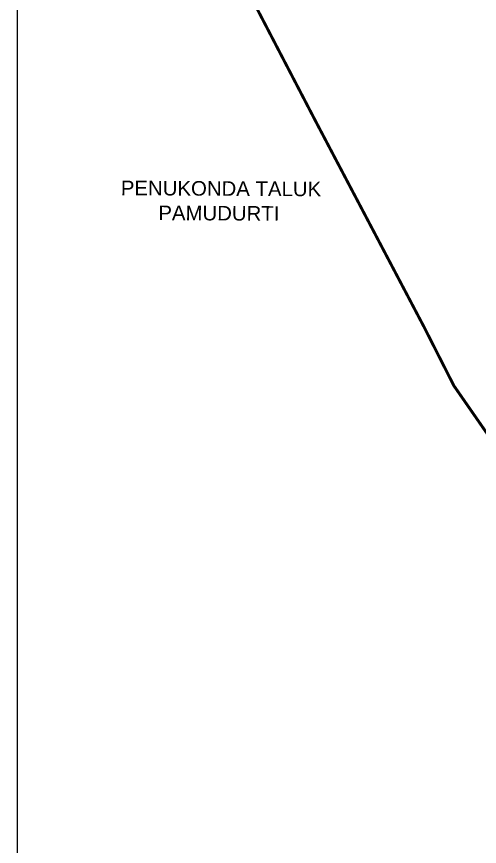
# Model space of a CAD drawing. Header units: feet. Extents: x 177753 to 186270, y 1578848 to 1588126.
# Drawn here: x 177753 to 179028, y 1581614 to 1583902 of the extents above; entities that cross this region are included whole.
import ezdxf

# ---------------------------------------------------------------- set-up
doc = ezdxf.new("R2010")
doc.units = ezdxf.units.FT
doc.header["$LTSCALE"] = 15
doc.header["$MEASUREMENT"] = 0
doc.linetypes.add('HIDDEN2', pattern=[0.1875, 0.125, -0.0625])
doc.layers.add('PLOT NO', color=7, linetype='Continuous')
doc.layers.add('TEXT', color=255, linetype='Continuous')
doc.layers.add('VILLAGE BOUNDRY', color=5, linetype='HIDDEN2', lineweight=100)
doc.styles.get("Standard").update_dxf_attribs({"font": 'arial.ttf'})

msp = doc.modelspace()

# ---------------------------------------------------------------- linework, layer by layer
at = {"layer": 'PLOT NO', "color": 5, "const_width": 3.75}
msp.add_lwpolyline([(177754.6, 1588123.7), (185261.8, 1588123.7), (185261.8, 1578850.2), (177754.6, 1578850.2)], close=True, dxfattribs=at)
at = {"layer": 'VILLAGE BOUNDRY', "lineweight": -2, "ltscale": 15, "const_width": 8}
msp.add_lwpolyline([(177805.1, 1585228.8), (177900.1, 1585100.9), (178141.1, 1584751.7), (178145.2, 1584424.6), (178378.4, 1583994.6), (178574.5, 1583617.7), (178875.5, 1583045.9), (178957.4, 1582884.5), (179118.6, 1582652), (179321.5, 1582341.5), (179523.5, 1582022.7), (179661.8, 1581806.1), (179819.2, 1581545.7), (179975.5, 1581312.2), (180288.5, 1580790.2), (180592.5, 1580294.5)], dxfattribs=at)

# ---------------------------------------------------------------- texts
at = {"layer": 'TEXT', "color": 1, "lineweight": -2}
for s, height, p in [('PENUKONDA TALUK', 40.172, (178039.8, 1583409.8)), ('PAMUDURTI', 40.17, (178143.1, 1583341.1))]:
    msp.add_text(s, height=height, rotation=359.6844, dxfattribs=at).set_placement(p)

doc.saveas('drawing.dxf')
